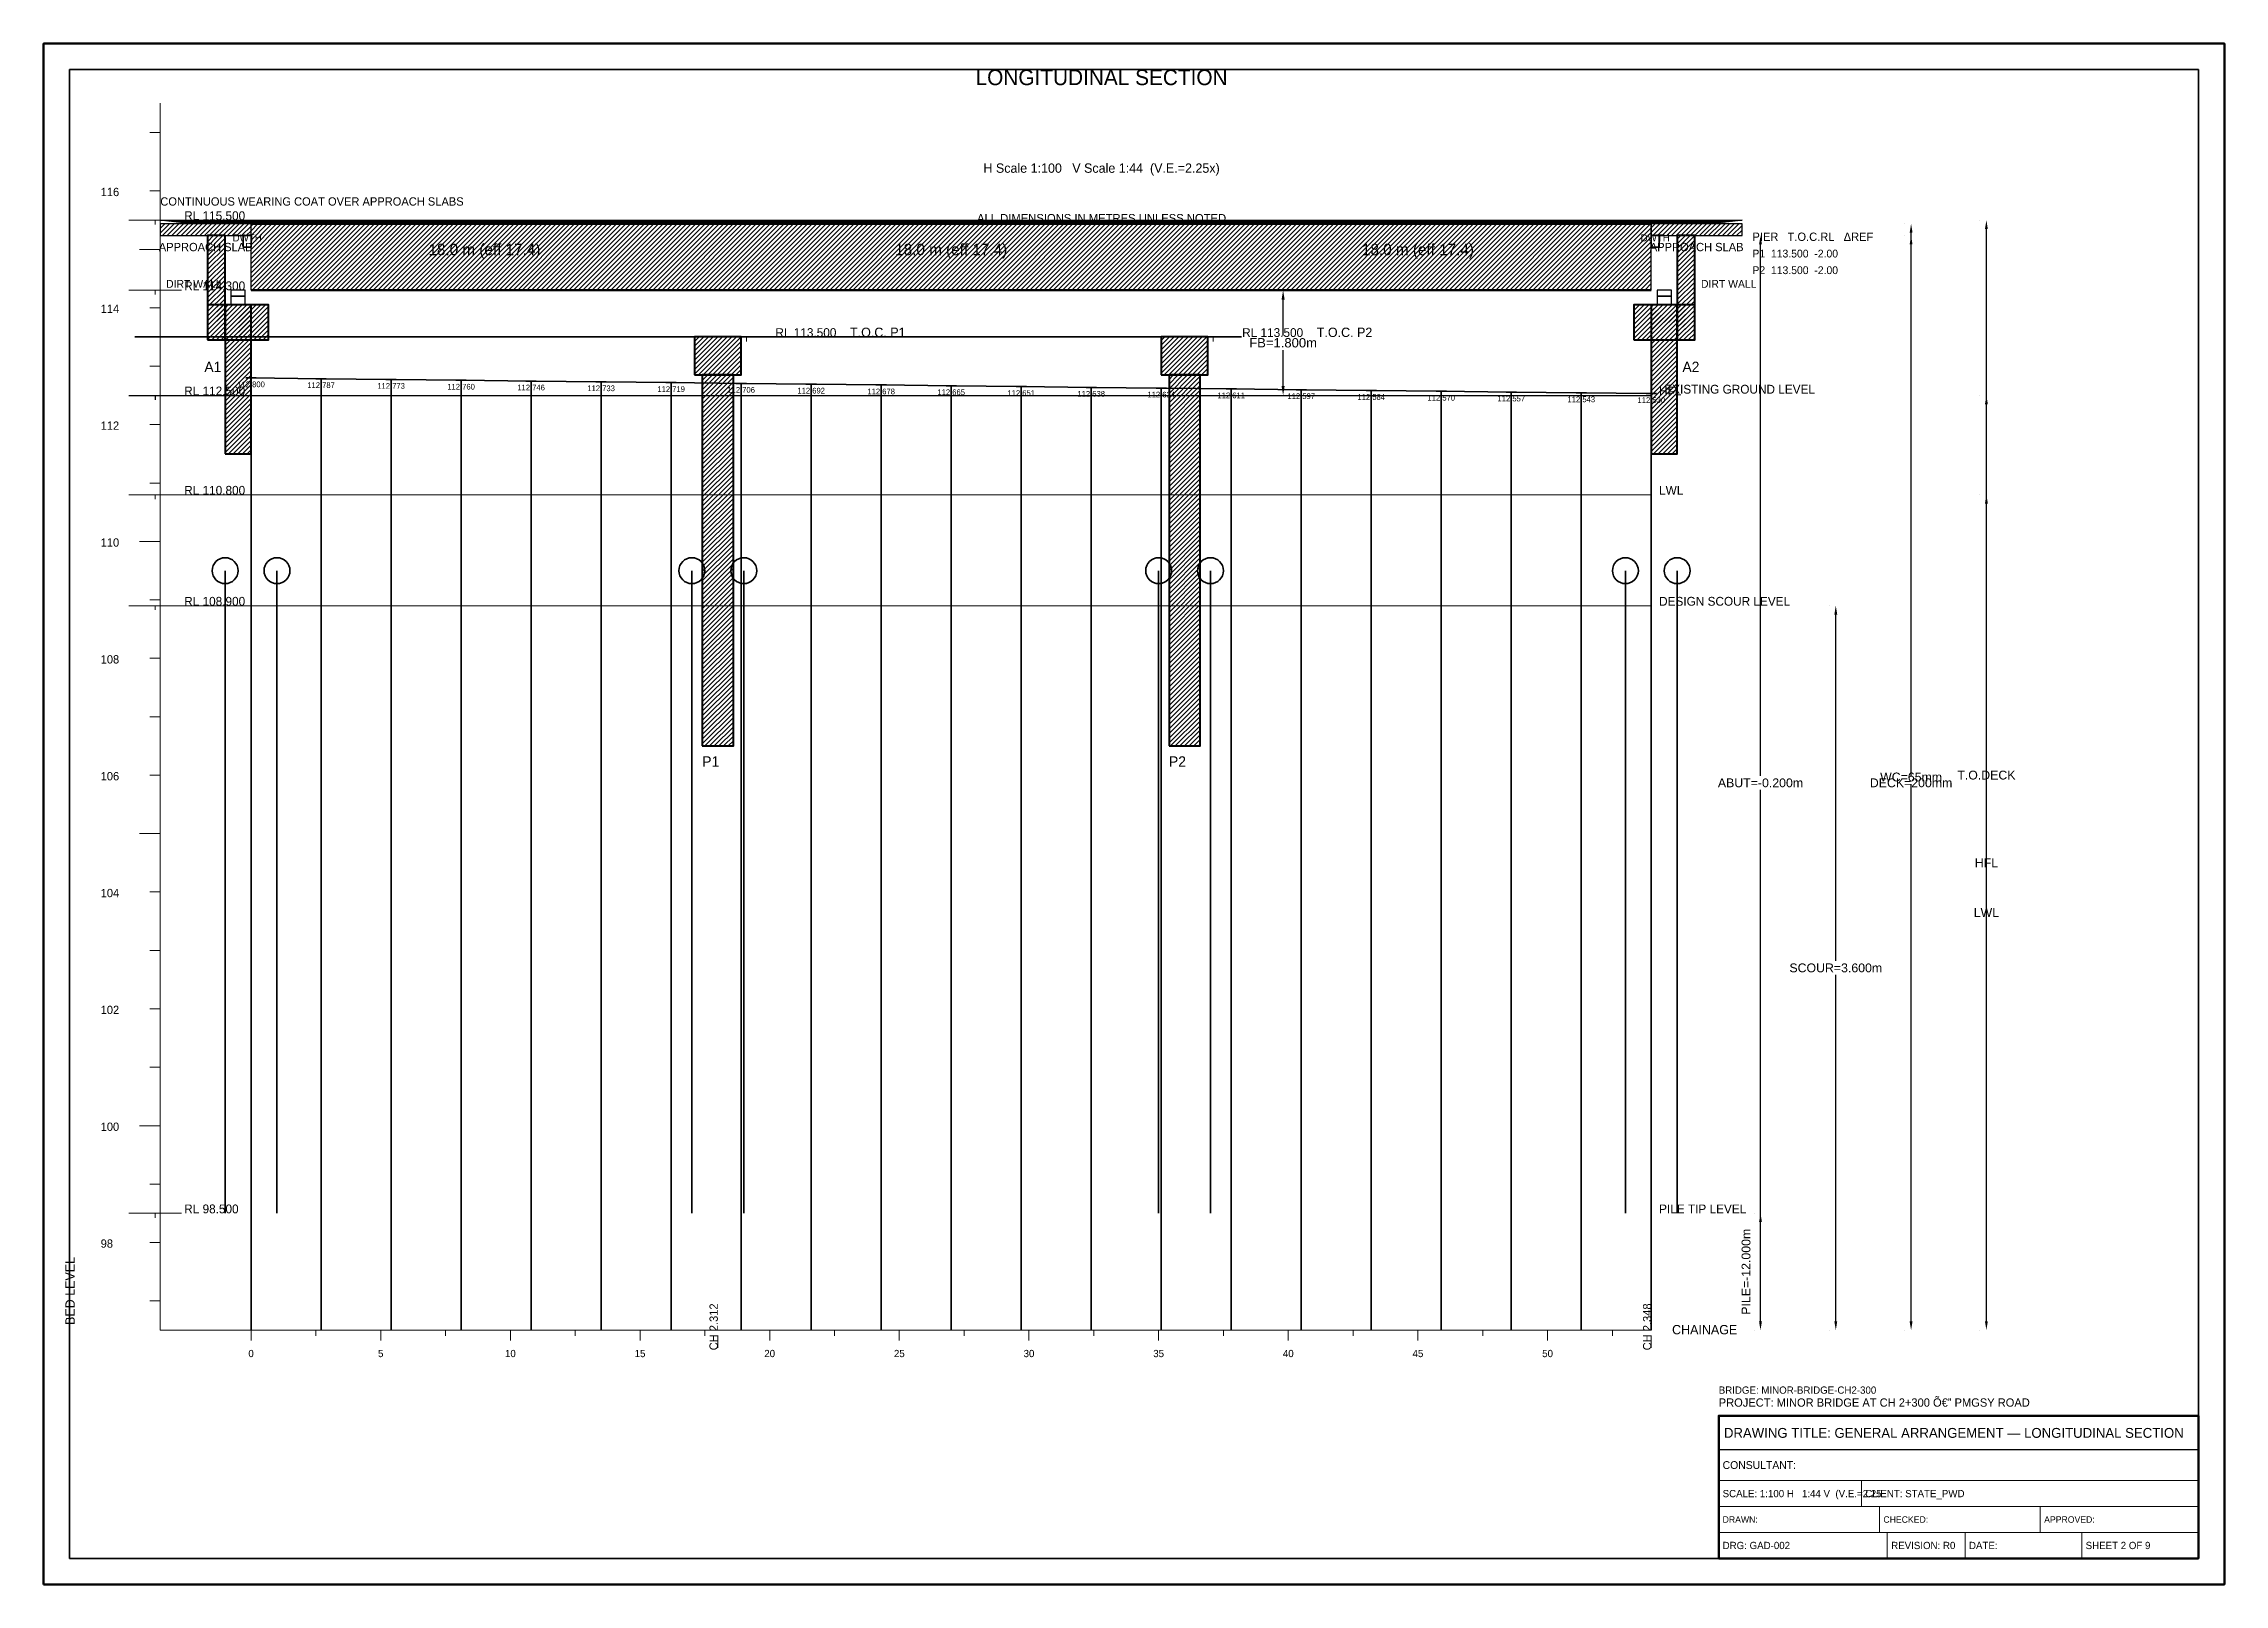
# Model space of a CAD drawing. Header units: metres. Extents: x 0 to 841, y 0 to 594.
import ezdxf
from ezdxf.enums import TextEntityAlignment as Align

# ---------------------------------------------------------------- set-up
doc = ezdxf.new("R2010")
doc.units = ezdxf.units.M
doc.linetypes.add('DASHED', pattern=[0.5, 0.375, -0.125])
doc.linetypes.add('DASHED2', pattern=[0.25, 0.1875, -0.0625])
for name, color, linetype, lineweight in [('ABUT-PROF', 4, 'Continuous', 50), ('BORDER-INNER', 7, 'Continuous', 35), ('BORDER-OUTER', 7, 'Continuous', 70), ('CIVIL-CHAINAGE', 7, 'Continuous', 18), ('CIVIL-GROUND', 3, 'Continuous', 35), ('CIVIL-HFL', 5, 'DASHED', 25), ('CIVIL-LWL', 4, 'DASHED', 18), ('CIVIL-ROAD', 7, 'Continuous', 25), ('CIVIL-SCOUR', 1, 'DASHED2', 18), ('DIM-CHAINAGE', 3, 'Continuous', 18), ('DIM-LEVEL', 3, 'Continuous', 18), ('DIM-LINEAR', 3, 'Continuous', 18), ('FOUND-PILE', 4, 'Continuous', 35), ('STRUC-HATCHING', 8, 'Continuous', 18), ('STRUC-SECTION', 2, 'Continuous', 35), ('SUB-ABUT', 3, 'Continuous', 35), ('SUB-BEARING', 5, 'Continuous', 25), ('SUB-DIRT-WALL', 3, 'Continuous', 35), ('SUB-PIER', 2, 'Continuous', 35), ('SUPER-DECK', 2, 'Continuous', 50), ('SUPER-WEARING', 8, 'Continuous', 25), ('TEXT-GENERAL', 7, 'Continuous', 18), ('TEXT-HEADER', 7, 'Continuous', 25), ('TEXT-LEVEL', 5, 'Continuous', 18), ('TEXT-SPEC', 7, 'Continuous', 13), ('TEXT-TITLE', 7, 'Continuous', 25), ('TITLEBLK-BOX', 7, 'Continuous', 50), ('TITLEBLK-TEXT', 7, 'Continuous', 18)]:
    doc.layers.add(name, color=color, linetype=linetype, lineweight=lineweight)
doc.styles.add('BRIDGE_STD', font='Arial.ttf')
doc.dimstyles.new('pmb100', dxfattribs={"dimtxt": 2.5, "dimasz": 0.9375, "dimexe": 2.5, "dimexo": 2.5, "dimtad": 0, "dimtih": 1, "dimdec": 0, "dimtxsty": 'BRIDGE_STD', "dimcen": 2.5, "dimazin": 3, "dimtfac": 1, "dimtmove": 0, "dimatfit": 3})

msp = doc.modelspace()

# ---------------------------------------------------------------- hatches: boundary and pattern name
at = {"layer": 'STRUC-HATCHING'}
h = msp.add_hatch(dxfattribs=at)
h.set_pattern_fill('ANSI31', scale=0.4)
h.paths.add_polyline_path([(45, 519.98), (80, 519.98), (80, 524.49), (45, 524.49)])
h = msp.add_hatch(dxfattribs=at)
h.set_pattern_fill('ANSI31', scale=0.4)
h.paths.add_polyline_path([(80, 498.92), (620, 498.92), (620, 524.49), (80, 524.49)])
h = msp.add_hatch(dxfattribs=at)
h.set_pattern_fill('ANSI31', scale=0.4)
h.paths.add_polyline_path([(620, 519.98), (655, 519.98), (655, 524.49), (620, 524.49)])
h = msp.add_hatch(dxfattribs=at)
h.set_pattern_fill('ANSI31', scale=0.4)
h.paths.add_polyline_path([(63.24, 479.78), (70, 479.78), (70, 519.98), (63.24, 519.98)])
h = msp.add_hatch(dxfattribs=at)
h.set_pattern_fill('ANSI31', scale=0.4)
h.paths.add_polyline_path([(630, 479.78), (636.76, 479.78), (636.76, 519.98), (630, 519.98)])
h = msp.add_hatch(dxfattribs=at)
h.set_pattern_fill('ANSI31', scale=0.4)
h.paths.add_polyline_path([(63.24, 479.78), (86.76, 479.78), (86.76, 493.29), (63.24, 493.29)])
h = msp.add_hatch(dxfattribs=at)
h.set_pattern_fill('ANSI31', scale=0.4)
h.paths.add_polyline_path([(70, 435.86), (80, 435.86), (80, 493.29), (70, 493.29)])
h = msp.add_hatch(dxfattribs=at)
h.set_pattern_fill('ANSI31', scale=0.4)
h.paths.add_polyline_path([(613.24, 479.78), (636.76, 479.78), (636.76, 493.29), (613.24, 493.29)])
h = msp.add_hatch(dxfattribs=at)
h.set_pattern_fill('ANSI31', scale=0.4)
h.paths.add_polyline_path([(620, 435.86), (630, 435.86), (630, 493.29), (620, 493.29)])
h = msp.add_hatch(dxfattribs=at)
h.set_pattern_fill('ANSI31', scale=0.4)
h.paths.add_polyline_path([(251, 466.26), (269, 466.26), (269, 480.9), (251, 480.9)])
h = msp.add_hatch(dxfattribs=at)
h.set_pattern_fill('ANSI31', scale=0.4)
h.paths.add_polyline_path([(431, 466.26), (449, 466.26), (449, 480.9), (431, 480.9)])
h = msp.add_hatch(dxfattribs=at)
h.set_pattern_fill('ANSI31', scale=0.4)
h.paths.add_polyline_path([(254, 323.24), (266, 323.24), (266, 466.26), (254, 466.26)])
h = msp.add_hatch(dxfattribs=at)
h.set_pattern_fill('ANSI31', scale=0.4)
h.paths.add_polyline_path([(434, 323.24), (446, 323.24), (446, 466.26), (434, 466.26)])
at = {"layer": 'SUPER-WEARING'}
h = msp.add_hatch(dxfattribs=at)
h.set_pattern_fill('SOLID')
h.paths.add_polyline_path([(45, 525.95), (655, 525.95), (642, 524.49), (58, 524.49)])

# ---------------------------------------------------------------- linework, layer by layer
at = {"layer": 'ABUT-PROF', "lineweight": 35}
for points in [[(77, 515.48), (80, 515.48), (80, 519.98), (77, 519.98), (77, 515.48)], [(620, 515.48), (623, 515.48), (623, 519.98), (620, 519.98), (620, 515.48)]]:
    msp.add_lwpolyline(points, dxfattribs=at)
at = {"layer": 'BORDER-INNER'}
msp.add_lwpolyline([(10, 10), (831, 10), (831, 584), (10, 584), (10, 10)], dxfattribs=at)
at = {"layer": 'BORDER-OUTER'}
msp.add_lwpolyline([(0, 0), (841, 0), (841, 594), (0, 594), (0, 0)], dxfattribs=at)
at = {"layer": 'CIVIL-CHAINAGE'}
for p, q in [((45, 98), (620, 98)), ((80, 98), (80, 94)), ((105, 98), (105, 95.8)), ((130, 98), (130, 94)), ((155, 98), (155, 95.8)), ((180, 98), (180, 94)), ((205, 98), (205, 95.8)), ((230, 98), (230, 94)), ((255, 98), (255, 95.8)), ((260, 96), (260, 91.2)), ((280, 98), (280, 94)), ((305, 98), (305, 95.8)), ((330, 98), (330, 94)), ((355, 98), (355, 95.8)), ((380, 98), (380, 94)), ((405, 98), (405, 95.8)), ((430, 98), (430, 94)), ((455, 98), (455, 95.8)), ((480, 98), (480, 94)), ((505, 98), (505, 95.8)), ((530, 98), (530, 94)), ((555, 98), (555, 95.8)), ((580, 98), (580, 94)), ((605, 98), (605, 95.8)), ((620, 96), (620, 91.2))]:
    msp.add_line(p, q, dxfattribs=at)
at = {"layer": 'CIVIL-GROUND', "color": 3}
for p, q in [((78, 465.14), (82, 465.14)), ((105, 464.83), (109, 464.83)), ((132, 464.53), (136, 464.53)), ((159, 464.23), (163, 464.23)), ((186, 463.92), (190, 463.92)), ((213, 463.62), (217, 463.62)), ((240, 463.31), (244, 463.31)), ((267, 463.01), (271, 463.01)), ((294, 462.71), (298, 462.71)), ((321, 462.4), (325, 462.4)), ((348, 462.1), (352, 462.1)), ((375, 461.79), (379, 461.79)), ((402, 461.49), (406, 461.49)), ((429, 461.19), (433, 461.19)), ((456, 460.88), (460, 460.88)), ((483, 460.58), (487, 460.58)), ((510, 460.27), (514, 460.27)), ((537, 459.97), (541, 459.97)), ((564, 459.66), (568, 459.66)), ((591, 459.36), (595, 459.36)), ((618, 459.06), (622, 459.06))]:
    msp.add_line(p, q, dxfattribs=at)
at = {"layer": 'CIVIL-GROUND', "color": 8, "linetype": 'DASHED2'}
for p, q in [((80, 465.14), (80, 98)), ((107, 464.83), (107, 98)), ((134, 464.53), (134, 98)), ((161, 464.23), (161, 98)), ((188, 463.92), (188, 98)), ((215, 463.62), (215, 98)), ((242, 463.31), (242, 98)), ((269, 463.01), (269, 98)), ((296, 462.71), (296, 98)), ((323, 462.4), (323, 98)), ((350, 462.1), (350, 98)), ((377, 461.79), (377, 98)), ((404, 461.49), (404, 98)), ((431, 461.19), (431, 98)), ((458, 460.88), (458, 98)), ((485, 460.58), (485, 98)), ((512, 460.27), (512, 98)), ((539, 459.97), (539, 98)), ((566, 459.66), (566, 98)), ((593, 459.36), (593, 98)), ((620, 459.06), (620, 98))]:
    msp.add_line(p, q, dxfattribs=at)
at = {"layer": 'CIVIL-GROUND', "color": 3}
msp.add_lwpolyline([(80, 465.14), (107, 464.83), (134, 464.53), (161, 464.23), (188, 463.92), (215, 463.62), (242, 463.31), (269, 463.01), (296, 462.71), (323, 462.4), (350, 462.1), (377, 461.79), (404, 461.49), (431, 461.19), (458, 460.88), (485, 460.58), (512, 460.27), (539, 459.97), (566, 459.66), (593, 459.36), (620, 459.06)], dxfattribs=at)
at = {"layer": 'CIVIL-HFL'}
for p, q in [((32.8, 458.38), (53.2, 458.38)), ((43, 458.38), (43, 456.68))]:
    msp.add_line(p, q, dxfattribs=at)
at = {"layer": 'CIVIL-HFL', "color": 5}
msp.add_line((45, 458.38), (620, 458.38), dxfattribs=at)
at = {"layer": 'CIVIL-LWL'}
for p, q in [((32.8, 420.09), (53.2, 420.09)), ((43, 420.09), (43, 418.39))]:
    msp.add_line(p, q, dxfattribs=at)
at = {"layer": 'CIVIL-LWL', "color": 4}
msp.add_line((45, 420.09), (620, 420.09), dxfattribs=at)
at = {"layer": 'CIVIL-ROAD', "lineweight": 25}
for points in [[(45, 519.98), (80, 519.98), (80, 524.49), (45, 524.49), (45, 519.98)], [(620, 519.98), (655, 519.98), (655, 524.49), (620, 524.49), (620, 519.98)]]:
    msp.add_lwpolyline(points, dxfattribs=at)
at = {"layer": 'CIVIL-SCOUR'}
for p, q in [((32.8, 377.3), (53.2, 377.3)), ((43, 377.3), (43, 375.6))]:
    msp.add_line(p, q, dxfattribs=at)
at = {"layer": 'CIVIL-SCOUR', "color": 1}
msp.add_line((45, 377.3), (620, 377.3), dxfattribs=at)
at = {"layer": 'DIM-LEVEL'}
for p, q in [((45, 98), (45, 571)), ((41, 559.74), (45, 559.74)), ((41, 537.21), (45, 537.21)), ((32.8, 525.95), (53.2, 525.95)), ((43, 525.95), (43, 524.25)), ((37, 514.69), (45, 514.69)), ((32.8, 498.92), (53.2, 498.92)), ((43, 498.92), (43, 497.22)), ((41, 492.17), (45, 492.17)), ((260.8, 480.9), (281.2, 480.9)), ((271, 480.9), (271, 479.2)), ((440.8, 480.9), (461.2, 480.9)), ((451, 480.9), (451, 479.2)), ((41, 469.64), (45, 469.64)), ((41, 447.12), (45, 447.12)), ((41, 424.6), (45, 424.6)), ((37, 402.07), (45, 402.07)), ((41, 379.55), (45, 379.55)), ((41, 357.02), (45, 357.02)), ((41, 334.5), (45, 334.5)), ((41, 311.98), (45, 311.98)), ((37, 289.45), (45, 289.45)), ((41, 266.93), (45, 266.93)), ((41, 244.4), (45, 244.4)), ((41, 221.88), (45, 221.88)), ((41, 199.36), (45, 199.36)), ((37, 176.83), (45, 176.83)), ((41, 154.31), (45, 154.31)), ((32.8, 143.05), (53.2, 143.05)), ((43, 143.05), (43, 141.35)), ((41, 131.79), (45, 131.79)), ((41, 109.26), (45, 109.26))]:
    msp.add_line(p, q, dxfattribs=at)
at = {"layer": 'FOUND-PILE', "lineweight": 35}
for p, q in [((70, 390.81), (70, 143.05)), ((90, 390.81), (90, 143.05)), ((250, 390.81), (250, 143.05)), ((270, 390.81), (270, 143.05)), ((430, 390.81), (430, 143.05)), ((450, 390.81), (450, 143.05)), ((610, 390.81), (610, 143.05)), ((630, 390.81), (630, 143.05))]:
    msp.add_line(p, q, dxfattribs=at)
at = {"layer": 'FOUND-PILE'}
for centre in [(70, 390.81), (90, 390.81), (250, 390.81), (270, 390.81), (430, 390.81), (450, 390.81), (610, 390.81), (630, 390.81)]:
    msp.add_circle(centre, 5, dxfattribs=at)
at = {"layer": 'STRUC-SECTION', "color": 8, "linetype": 'DASHED'}
for p in [(282, 480.9), (462, 480.9)]:
    msp.add_line(p, (35, 480.9), dxfattribs=at)
at = {"layer": 'SUB-ABUT', "lineweight": 30}
for points in [[(72.25, 493.29), (77.75, 493.29), (77.75, 496.67), (72.25, 496.67), (72.25, 493.29)], [(622.25, 493.29), (627.75, 493.29), (627.75, 496.67), (622.25, 496.67), (622.25, 493.29)]]:
    msp.add_lwpolyline(points, dxfattribs=at)
at = {"layer": 'SUB-ABUT', "lineweight": 40}
for points in [[(63.24, 479.78), (86.76, 479.78), (86.76, 493.29), (63.24, 493.29), (63.24, 479.78)], [(70, 435.86), (80, 435.86), (80, 493.29), (70, 493.29), (70, 435.86)], [(613.24, 479.78), (636.76, 479.78), (636.76, 493.29), (613.24, 493.29), (613.24, 479.78)], [(620, 435.86), (630, 435.86), (630, 493.29), (620, 493.29), (620, 435.86)]]:
    msp.add_lwpolyline(points, dxfattribs=at)
at = {"layer": 'SUB-BEARING', "lineweight": 30}
for points in [[(72.25, 496.67), (77.75, 496.67), (77.75, 498.92), (72.25, 498.92), (72.25, 496.67)], [(622.25, 496.67), (627.75, 496.67), (627.75, 498.92), (622.25, 498.92), (622.25, 496.67)]]:
    msp.add_lwpolyline(points, dxfattribs=at)
at = {"layer": 'SUB-DIRT-WALL', "lineweight": 40}
for points in [[(63.24, 479.78), (70, 479.78), (70, 519.98), (63.24, 519.98), (63.24, 479.78)], [(630, 479.78), (636.76, 479.78), (636.76, 519.98), (630, 519.98), (630, 479.78)]]:
    msp.add_lwpolyline(points, dxfattribs=at)
at = {"layer": 'SUB-PIER', "lineweight": 40}
for points in [[(251, 466.26), (269, 466.26), (269, 480.9), (251, 480.9), (251, 466.26)], [(431, 466.26), (449, 466.26), (449, 480.9), (431, 480.9), (431, 466.26)], [(254, 323.24), (266, 323.24), (266, 466.26), (254, 466.26), (254, 323.24)], [(434, 323.24), (446, 323.24), (446, 466.26), (434, 466.26), (434, 323.24)]]:
    msp.add_lwpolyline(points, dxfattribs=at)
at = {"layer": 'SUPER-DECK'}
for p, q in [((80, 524.49), (620, 524.49)), ((80, 498.92), (620, 498.92))]:
    msp.add_line(p, q, dxfattribs=at)
at = {"layer": 'SUPER-DECK', "lineweight": 25}
for p, q in [((80, 498.92), (80, 524.49)), ((620, 498.92), (620, 524.49))]:
    msp.add_line(p, q, dxfattribs=at)
at = {"layer": 'SUPER-WEARING', "lineweight": 25}
msp.add_lwpolyline([(45, 525.95), (655, 525.95), (642, 524.49), (58, 524.49), (45, 525.95)], dxfattribs=at)
at = {"layer": 'TITLEBLK-BOX', "lineweight": 50}
msp.add_lwpolyline([(646, 10), (831, 10), (831, 65), (646, 65), (646, 10)], dxfattribs=at)
at = {"layer": 'TITLEBLK-BOX', "lineweight": 30}
msp.add_lwpolyline([(646, 52), (831, 52), (831, 65), (646, 65), (646, 52)], dxfattribs=at)
at = {"layer": 'TITLEBLK-BOX', "lineweight": 18}
for points in [[(646, 40), (831, 40), (831, 52), (646, 52), (646, 40)], [(646, 30), (701, 30), (701, 40), (646, 40), (646, 30)], [(701, 30), (831, 30), (831, 40), (701, 40), (701, 30)], [(646, 20), (708, 20), (708, 30), (646, 30), (646, 20)], [(708, 20), (770, 20), (770, 30), (708, 30), (708, 20)], [(770, 20), (831, 20), (831, 30), (770, 30), (770, 20)], [(646, 10), (711, 10), (711, 20), (646, 20), (646, 10)], [(711, 10), (741, 10), (741, 20), (711, 20), (711, 10)], [(741, 10), (786, 10), (786, 20), (741, 20), (741, 10)], [(786, 10), (831, 10), (831, 20), (786, 20), (786, 10)]]:
    msp.add_lwpolyline(points, dxfattribs=at)

# ---------------------------------------------------------------- texts
at = {"layer": 'CIVIL-GROUND', "color": 3}
msp.add_text('EXISTING GROUND LEVEL', height=3.4, dxfattribs=at).set_placement((625, 459.06))
at = {"layer": 'CIVIL-HFL', "color": 5}
msp.add_text('HFL', height=3.4, dxfattribs=at).set_placement((623, 458.38))
at = {"layer": 'CIVIL-LWL', "color": 4}
msp.add_text('LWL', height=3.4, dxfattribs=at).set_placement((623, 420.09))
at = {"layer": 'CIVIL-SCOUR', "color": 1}
msp.add_text('DESIGN SCOUR LEVEL', height=3.4, dxfattribs=at).set_placement((623, 377.3))
at = {"layer": 'DIM-CHAINAGE'}
for s, p in [('CH 2.312', (260, 90.24)), ('CH 2.348', (620, 90.24))]:
    msp.add_text(s, height=3.2, rotation=90, dxfattribs=at).set_placement(p)
at = {"layer": 'TEXT-GENERAL'}
for p in [(170, 512.44), (350, 512.44), (530, 512.44)]:
    msp.add_text('18.0 m (eff 17.4)', height=4.4, dxfattribs=at).set_placement(p, align=Align.CENTER)
for s, height, p in [('A1', 4, (62, 467.39)), ('A2', 4, (632, 467.39)), ('P1', 4, (254, 315.24)), ('P2', 4, (434, 315.24)), ('PILE TIP LEVEL', 3.4, (623, 143.05))]:
    msp.add_text(s, height=height, dxfattribs=at).set_placement(p)
at = {"layer": 'TEXT-HEADER'}
msp.add_text('LONGITUDINAL SECTION', height=6, dxfattribs=at).set_placement((408, 578), align=Align.CENTER)
for s, height, p in [('PIER   T.O.C.RL   ΔREF', 3.2, (659, 517.95)), ('T.O.C. P1', 3.6, (311, 480.9)), ('T.O.C. P2', 3.6, (491, 480.9))]:
    msp.add_text(s, height=height, dxfattribs=at).set_placement(p)
at = {"layer": 'TEXT-LEVEL'}
for s, height, p in [('116', 3.2, (22, 535.21)), ('RL 115.500', 3.4, (54.22, 525.95)), ('RL 114.300', 3.4, (54.22, 498.92)), ('114', 3.2, (22, 490.17)), ('RL 113.500', 3.4, (282.22, 480.9)), ('RL 113.500', 3.4, (462.22, 480.9)), ('RL 112.500', 3.4, (54.22, 458.38)), ('112', 3.2, (22, 445.12)), ('RL 110.800', 3.4, (54.22, 420.09)), ('110', 3.2, (22, 400.07)), ('RL 108.900', 3.4, (54.22, 377.3)), ('108', 3.2, (22, 355.02)), ('106', 3.2, (22, 309.98)), ('104', 3.2, (22, 264.93)), ('102', 3.2, (22, 219.88)), ('100', 3.2, (22, 174.83)), ('RL 98.500', 3.4, (54.22, 143.05)), ('98', 3.2, (22, 129.79)), ('CHAINAGE', 3.6, (628, 96.4))]:
    msp.add_text(s, height=height, dxfattribs=at).set_placement(p)
at = {"layer": 'TEXT-LEVEL', "color": 8}
for s, p in [('112.800', (80, 461.54)), ('112.787', (107, 461.23)), ('112.773', (134, 460.93)), ('112.760', (161, 460.63)), ('112.746', (188, 460.32)), ('112.733', (215, 460.02)), ('112.719', (242, 459.71)), ('112.706', (269, 459.41)), ('112.692', (296, 459.11)), ('112.678', (323, 458.8)), ('112.665', (350, 458.5)), ('112.651', (377, 458.19)), ('112.638', (404, 457.89)), ('112.624', (431, 457.59)), ('112.611', (458, 457.28)), ('112.597', (485, 456.98)), ('112.584', (512, 456.67)), ('112.570', (539, 456.37)), ('112.557', (566, 456.06)), ('112.543', (593, 455.76)), ('112.530', (620, 455.46))]:
    msp.add_text(s, height=2.2, dxfattribs=at).set_placement(p, align=Align.CENTER)
at = {"layer": 'TEXT-LEVEL'}
msp.add_text('BED LEVEL', height=3.6, rotation=90, dxfattribs=at).set_placement((12, 100))
for s, p in [('0', (80, 87.6)), ('5', (130, 87.6)), ('10', (180, 87.6)), ('15', (230, 87.6)), ('20', (280, 87.6)), ('25', (330, 87.6)), ('30', (380, 87.6)), ('35', (430, 87.6)), ('40', (480, 87.6)), ('45', (530, 87.6)), ('50', (580, 87.6))]:
    msp.add_text(s, height=2.8, dxfattribs=at).set_placement(p, align=Align.CENTER)
at = {"layer": 'TEXT-SPEC'}
for s, height, p in [('H Scale 1:100   V Scale 1:44  (V.E.=2.25x)', 3.6, (408, 544.21)), ('APPROACH SLAB', 3.2, (62.5, 513.98)), ('APPROACH SLAB', 3.2, (637.5, 513.98))]:
    msp.add_text(s, height=height, dxfattribs=at).set_placement(p, align=Align.CENTER)
at = {"layer": 'TEXT-SPEC', "color": 8}
for s, height, p in [('CONTINUOUS WEARING COAT OVER APPROACH SLABS', 3.2, (45, 531.55)), ('P1  113.500  -2.00', 3, (659, 511.55)), ('P2  113.500  -2.00', 3, (659, 505.15))]:
    msp.add_text(s, height=height, dxfattribs=at).set_placement(p)
msp.add_text('ALL DIMENSIONS IN METRES UNLESS NOTED', height=3.24, dxfattribs=at).set_placement((408, 525.07), align=Align.CENTER)
at = {"layer": 'TEXT-SPEC', "color": 4}
for p in [(78.5, 517.73), (621.5, 517.73)]:
    msp.add_text('DWTH', height=2.8, dxfattribs=at).set_placement(p, align=Align.CENTER)
at = {"layer": 'TEXT-SPEC'}
for p in [(47.24, 499.88), (639.16, 499.88)]:
    msp.add_text('DIRT WALL', height=3, dxfattribs=at).set_placement(p)
at = {"layer": 'TEXT-TITLE'}
for s, height, p in [('PROJECT: MINOR BRIDGE AT CH 2+300 â€” PMGSY ROAD', 3.2, (646, 68.5)), ('DRAWING TITLE: GENERAL ARRANGEMENT — LONGITUDINAL SECTION', 3.8, (648, 56.5))]:
    msp.add_text(s, height=height, dxfattribs=at).set_placement(p)
at = {"layer": 'TITLEBLK-TEXT'}
for s, height, p in [('BRIDGE: MINOR-BRIDGE-CH2-300', 2.8, (646, 73.5)), ('CONSULTANT: ', 3, (647.5, 44.5)), ('SCALE: 1:100 H   1:44 V  (V.E.=2.25', 2.8, (647.5, 33.6)), ('CLIENT: STATE_PWD', 2.8, (702.5, 33.6)), ('DRAWN: ', 2.5, (647.5, 23.75)), ('CHECKED: ', 2.5, (709.5, 23.75)), ('APPROVED: ', 2.5, (771.5, 23.75)), ('DRG: GAD-002', 2.8, (647.5, 13.6)), ('REVISION: R0', 2.8, (712.5, 13.6)), ('DATE: ', 2.8, (742.5, 13.6)), ('SHEET 2 OF 9', 2.8, (787.5, 13.6))]:
    msp.add_text(s, height=height, dxfattribs=at).set_placement(p)

# ---------------------------------------------------------------- dimensions: what is measured, and where the dimension line sits
at = {"layer": 'DIM-LINEAR'}
for base, p1, p2, text, override in [((720.18, 98), (720.18, 98), (720.18, 524.49), 'WC=65mm', {"dimtxt": 3.4, "dimasz": 3.4, "dimgap": 1.36, "dimclrt": 3}), ((749.22, 98), (749.22, 98), (749.22, 525.95), 'T.O.DECK', {"dimtxt": 3.4, "dimasz": 3.4, "dimgap": 1.36, "dimclrt": 3}), ((662.1, 98), (662.1, 98), (662.1, 519.98), 'ABUT=-0.200m', {"dimtxt": 3.4, "dimasz": 3.4, "dimgap": 1.36, "dimclrt": 3}), ((720.18, 98), (720.18, 98), (720.18, 519.98), 'DECK=200mm', {"dimtxt": 3.4, "dimasz": 3.4, "dimgap": 1.36, "dimclrt": 3}), ((478, 458.38), (458, 458.38), (458, 498.92), 'FB=1.800m', {"dimtxt": 3.6, "dimasz": 3.6, "dimgap": 1.44, "dimclrt": 3}), ((749.22, 98), (749.22, 98), (749.22, 458.38), 'HFL', {"dimtxt": 3.4, "dimasz": 3.4, "dimgap": 1.36, "dimclrt": 3}), ((749.22, 98), (749.22, 98), (749.22, 420.09), 'LWL', {"dimtxt": 3.4, "dimasz": 3.4, "dimgap": 1.36, "dimclrt": 3}), ((691.14, 98), (691.14, 98), (691.14, 377.3), 'SCOUR=3.600m', {"dimtxt": 3.4, "dimasz": 3.4, "dimgap": 1.36, "dimclrt": 3}), ((662.1, 98), (662.1, 98), (662.1, 143.05), 'PILE=-12.000m', {"dimtxt": 3.4, "dimasz": 3.4, "dimgap": 1.36, "dimclrt": 3})]:
    msp.add_linear_dim(base=base, p1=p1, p2=p2, angle=90, text=text, dimstyle='pmb100', override=override, dxfattribs=at).render()

doc.saveas('drawing.dxf')
